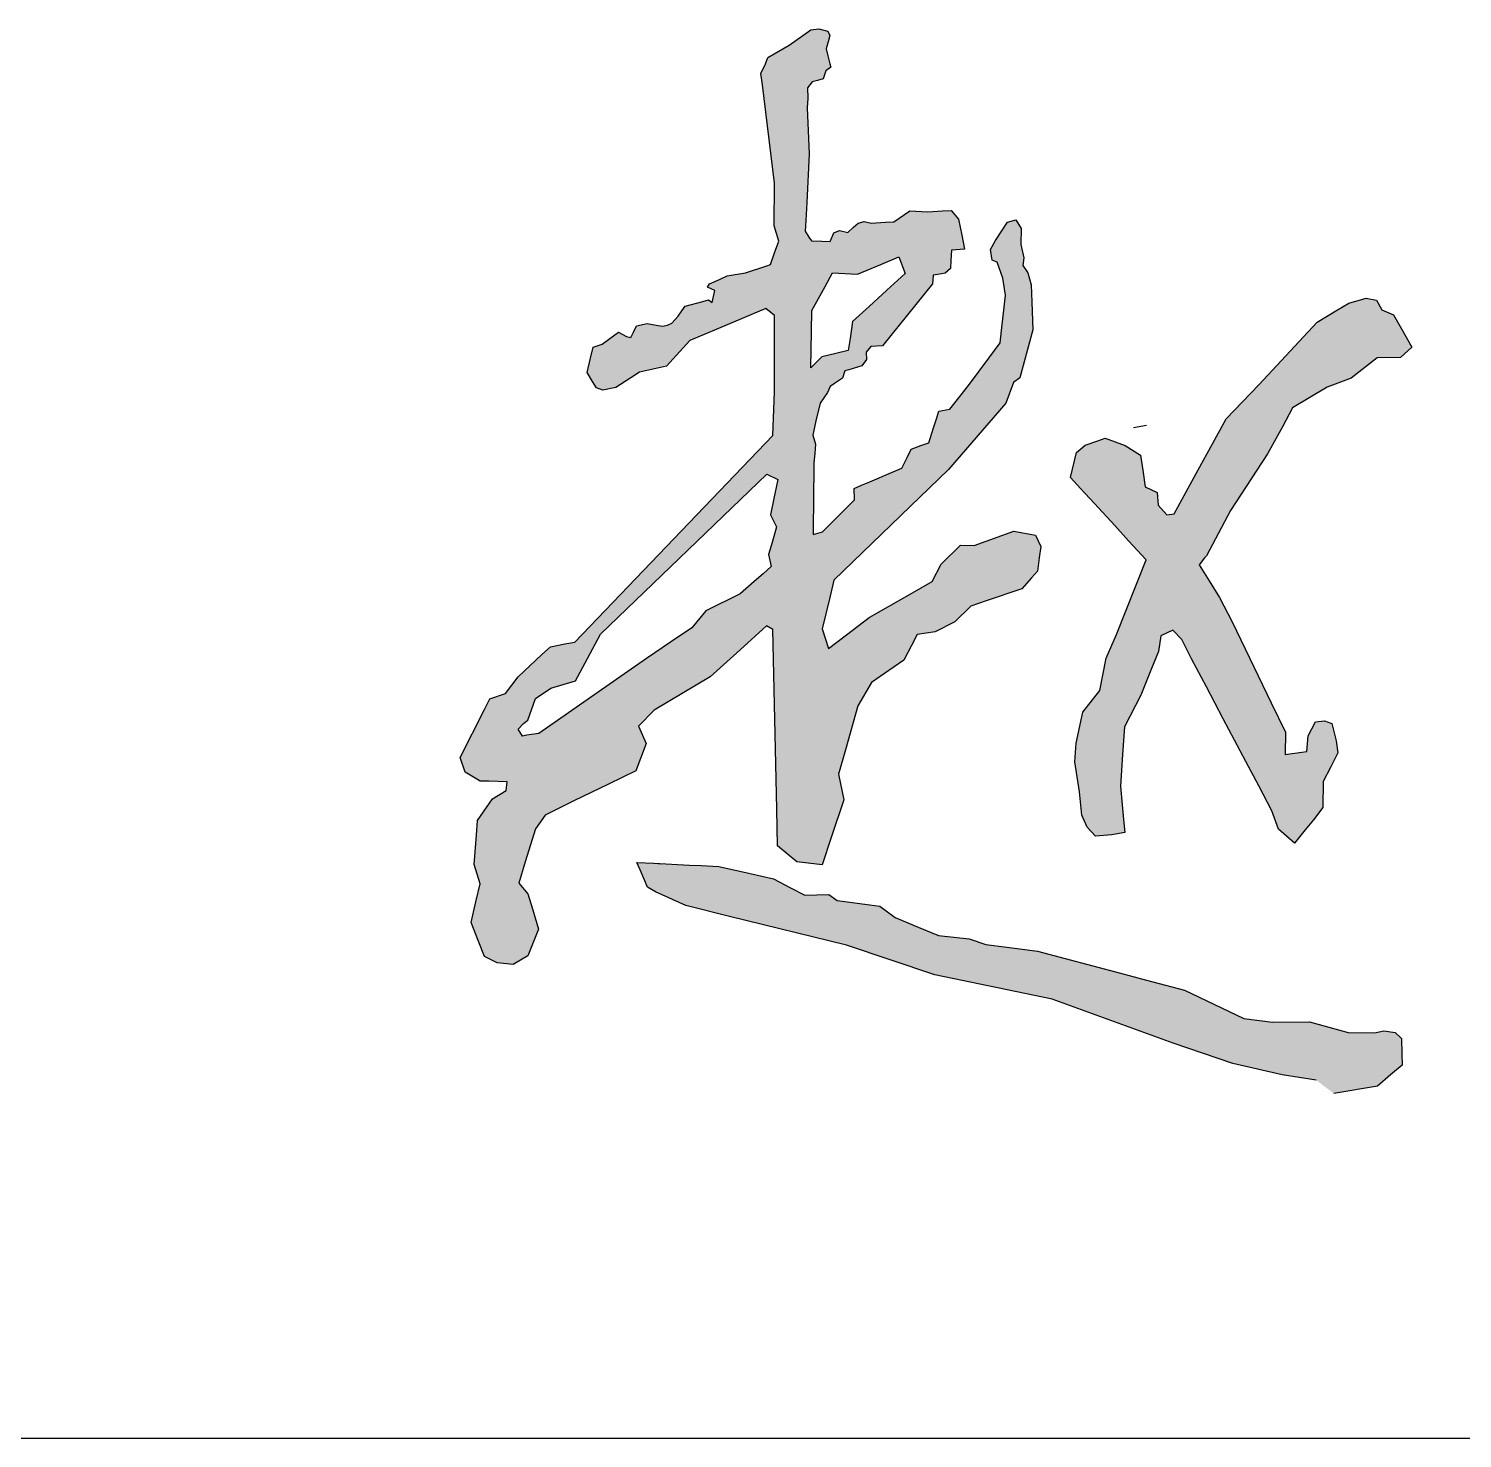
# Model space of a CAD drawing. Header units: inches. Extents: x -1293886 to -986005, y -15154 to 203628.
# Drawn here: x -1050852 to -1050291, y -554 to -3 of the extents above; entities that cross this region are included whole.
import ezdxf

# ---------------------------------------------------------------- set-up
doc = ezdxf.new("R2010")
doc.units = ezdxf.units.IN
doc.header["$LTSCALE"] = 100
doc.header["$MEASUREMENT"] = 0
doc.layers.get('0').update_dxf_attribs({"color": 252})
doc.layers.add('TK', color=142, linetype='Continuous')

# ---------------------------------------------------------------- blocks, each defined once
blk = doc.blocks.new('A$C05385F37')
at = {"layer": 'TK'}
blk.add_line((-8000, -27400), (-1000, -27400), dxfattribs=at)

msp = doc.modelspace()

# ---------------------------------------------------------------- hatches: boundary and pattern name
h = msp.add_hatch(color=1)
h.dxf.hatch_style = 1
h.paths.add_polyline_path([(-1050152.89, -375.72), (-1050153.14, -371.16), (-1050148.42, -367.69), (-1050142.88, -367), (-1050140.93, -368.25), (-1050141.07, -374.07), (-1050141.24, -380.98), (-1050139.96, -388.35), (-1050138.8, -395.07), (-1050139.55, -401.66), (-1050140.24, -407.76), (-1050142.46, -410.25), (-1050143.85, -404.98), (-1050146.9, -400.82), (-1050149.84, -396.82), (-1050150.78, -390.29), (-1050151.97, -382.12)], flags=16)
h.paths.add_polyline_path([(-1050190.04, -347.99), (-1050193.03, -344.69), (-1050186.74, -335.88), (-1050180.29, -330.54), (-1050174.94, -328.96), (-1050171.32, -334.78), (-1050169.12, -343.9), (-1050172.11, -347.2), (-1050178.71, -350.03), (-1050185.16, -351.29)], flags=16)
h.paths.add_polyline_path([(-1050085.68, -240.19), (-1050081.64, -232.41), (-1050073.6, -220.93), (-1050069.7, -207.85), (-1050061.66, -197.98), (-1050053.62, -176.18), (-1050046.3, -156.31), (-1050047.19, -148.18), (-1050048.3, -138.08), (-1050049.26, -129.33), (-1050044.9, -122.24), (-1050038.24, -118.11), (-1050027.9, -119.95), (-1050022.85, -124.08), (-1050019.4, -130.05), (-1050021.47, -139), (-1050025.84, -142.9), (-1050024.69, -149.78), (-1050028.36, -160.11), (-1050031.45, -168.79), (-1050034.79, -178.93), (-1050071.03, -256.17), (-1050079.3, -258.49), (-1050082.56, -257.07), (-1050086.1, -255.53), (-1050086.82, -250.55), (-1050087.26, -247.51), (-1050087.68, -244.59)])
h.paths.add_polyline_path([(-1050166.97, -310.89), (-1050166.18, -313.14), (-1050164.46, -318.02), (-1050163.12, -321.81), (-1050157.57, -330.49), (-1050157.97, -336.05), (-1050155.71, -340.55), (-1050154.73, -342.51), (-1050149.62, -342.67), (-1050147.12, -342.74), (-1050146.04, -340.15), (-1050146.57, -337.77), (-1050147.34, -334.33), (-1050149.35, -331.02), (-1050152.23, -321.28), (-1050151.16, -314.36), (-1050150.51, -310.08), (-1050148.5, -305.84), (-1050147.03, -302.73), (-1050150.9, -298.91), (-1050162.36, -300.24), (-1050168.73, -300.98), (-1050174.99, -301.71), (-1050177.3, -306.92), (-1050171.48, -307.32), (-1050168.76, -307.51)], flags=16)
h.paths.add_polyline_path([(-1050201.72, -190.06), (-1050199.22, -191.93), (-1050192.06, -189.76), (-1050184.91, -192.14), (-1050182.31, -197.34), (-1050184.05, -205.57), (-1050185.71, -213.48), (-1050189.03, -218.13), (-1050188.81, -223.76), (-1050188.65, -228.07), (-1050188.55, -230.51), (-1050177.55, -216.4), (-1050170.4, -215.1), (-1050165.63, -213.58), (-1050159.78, -204.92), (-1050150.9, -197.77), (-1050146.78, -183.7), (-1050140.93, -173.52), (-1050132.04, -168.76), (-1050124.46, -170.49), (-1050119.26, -175.25), (-1050121.64, -182.62), (-1050124.68, -190.84), (-1050127.68, -198.99), (-1050141.79, -216.83), (-1050163.72, -239.4), (-1050162.77, -242.26), (-1050111.19, -226.61), (-1050106.8, -228.71), (-1050104.51, -232.72), (-1050102.3, -236.58), (-1050107.18, -240.93), (-1050112.3, -245.48), (-1050181.77, -290.52), (-1050179.65, -293.27), (-1050174.36, -293.91), (-1050170.54, -294.36), (-1050167.79, -286.92), (-1050160.8, -286.07), (-1050152.3, -285.05), (-1050146.9, -284.39), (-1050143.44, -286.71), (-1050138.65, -289.91), (-1050133.91, -290.94), (-1050130.27, -291.73), (-1050126.92, -287.34), (-1050124.94, -284.75), (-1050122.68, -282.69), (-1050115.21, -275.86), (-1050107.22, -272.32), (-1050102.68, -270.31), (-1050098.33, -270.2), (-1050096, -273.59), (-1050097.06, -282.27), (-1050097.58, -286.57), (-1050098.05, -290.37), (-1050109.71, -293.55), (-1050114.77, -294.94), (-1050117.69, -298.95), (-1050118.81, -300.49), (-1050122, -304.88), (-1050126.38, -305.76), (-1050131.08, -309.28), (-1050130.37, -317.49), (-1050125.21, -338.61), (-1050120.04, -341.42), (-1050116.07, -343.58), (-1050108.53, -344.71), (-1050099.93, -345.02), (-1050092.45, -342.53), (-1050084.05, -339.72), (-1050078.2, -337.77), (-1050076.84, -333.58), (-1050076.84, -325.55), (-1050076.84, -320.28), (-1050073.86, -317.53), (-1050063.99, -317.76), (-1050055.27, -317.96), (-1050050.91, -317.76), (-1050047.46, -320.74), (-1050041.5, -321.88), (-1050038.97, -317.07), (-1050037.43, -314.13), (-1050029.1, -312.94), (-1050025.89, -315.92), (-1050028.42, -320.51), (-1050030.51, -324.31), (-1050032.04, -327.08), (-1050029.33, -329.45), (-1050026.96, -330.35), (-1050020.95, -320.33), (-1049991.16, -283.44), (-1049990.8, -278.8), (-1049992.94, -275.77), (-1049993.6, -274.85), (-1049998.12, -277.02), (-1050060.68, -307.09), (-1050067.85, -305.72), (-1050068.57, -301.44), (-1050070.89, -299.3), (-1050071.06, -294.84), (-1050068.92, -289.14), (-1050067.08, -284.22), (-1050062.5, -279.34), (-1050049.74, -266.13), (-1050003.63, -241.87), (-1050000, -239.96), (-1049998.3, -225.73), (-1050002.55, -218.47), (-1050005.86, -212.8), (-1050009.81, -189.53), (-1050008.6, -185.74), (-1050006.74, -179.91), (-1050012.22, -176.44), (-1050017.05, -176.44), (-1050018.94, -172.99), (-1050012.48, -166.53), (-1050011.52, -158.12), (-1050007.32, -146.28), (-1049998.53, -144.18), (-1049992.98, -148.96), (-1049987.86, -153.37), (-1049993.18, -188.29), (-1049991.27, -197.84), (-1049988.97, -209.3), (-1049987.25, -216.94), (-1049985.36, -225.35), (-1049976.93, -224.39), (-1049969.1, -217.32), (-1049943.79, -199.51), (-1049935.37, -200.23), (-1049931.77, -204.07), (-1049930.81, -213.44), (-1049930.41, -217.36), (-1049940.18, -221.61), (-1049941.38, -229.77), (-1049975.99, -247.04), (-1049989.21, -246.59), (-1049995.29, -246.39), (-1050002.57, -250.16), (-1050044.56, -277.76), (-1050045.59, -284.23), (-1050041.84, -283.45), (-1049978.68, -254.87), (-1049972.99, -256.55), (-1049968.97, -259.78), (-1049968.58, -263.66), (-1049967.42, -269.09), (-1049968.33, -274.01), (-1050010.17, -335.61), (-1050008.66, -337.82), (-1050006.97, -340.29), (-1049929.5, -363.98), (-1049906.09, -371.14), (-1049893.41, -371.92), (-1049880.67, -372.71), (-1049860.05, -380.32), (-1049795.19, -391.72), (-1049788.5, -392.9), (-1049784.38, -396.52), (-1049782.04, -398.58), (-1049773.98, -396.12), (-1049767.43, -394.12), (-1049761.57, -396.32), (-1049757.37, -400.52), (-1049749.92, -407.53), (-1049749.67, -413.07), (-1049749.52, -416.25), (-1049754.7, -421.11), (-1049762.5, -424.63), (-1049771.81, -421.11), (-1049779.31, -418.28), (-1049796.82, -411.66), (-1049809.56, -411.56), (-1049821.89, -408.04), (-1049831.3, -405.35), (-1049843.53, -401.86), (-1049851.07, -399.7), (-1049859.98, -397.16), (-1049896.88, -390.94), (-1049921.54, -382.89), (-1049981.43, -366.79), (-1050026.22, -351.96), (-1050034.53, -357.24), (-1050055.42, -381.38), (-1050062.23, -389.26), (-1050068.6, -396.62), (-1050075.03, -404.05), (-1050080.86, -410.79), (-1050086.62, -408.29), (-1050092.07, -405.91), (-1050093.41, -400.74), (-1050094.9, -395.01), (-1050096.4, -389.21), (-1050097.86, -383.55), (-1050098.45, -378.36), (-1050094.42, -375.09), (-1050087.37, -374.34), (-1050086.87, -379.37), (-1050086.27, -385.39), (-1050085.69, -391.12), (-1050079.32, -390.18), (-1050072.02, -386.41), (-1050070.51, -379.12), (-1050063.97, -372.83), (-1050052.72, -362.02), (-1050043.84, -347.18), (-1050045.6, -340.39), (-1050049.38, -339.13), (-1050055.26, -337.17), (-1050060.7, -340.14), (-1050069.76, -345.08), (-1050085.82, -357.71), (-1050100.46, -359.89), (-1050109.82, -361.28), (-1050117.47, -360.28), (-1050122.09, -359.68), (-1050124.77, -359.33), (-1050124.79, -365.42), (-1050124.82, -376.1), (-1050125.58, -421.96), (-1050126.31, -430.27), (-1050131.33, -433.45), (-1050135.61, -436.99), (-1050145.14, -438.33), (-1050153.57, -417.4), (-1050156.03, -403.73), (-1050160.49, -389.44), (-1050164.79, -380.68), (-1050174.17, -383.76), (-1050184.16, -389.29), (-1050221.07, -414.04), (-1050228.85, -415.5), (-1050240.03, -417.59), (-1050246.13, -418.73), (-1050245.63, -410.15), (-1050246.12, -397.76), (-1050241.25, -389.49), (-1050231.29, -389.25), (-1050226.67, -389.14), (-1050225.21, -394.6), (-1050220.34, -396.3), (-1050213.78, -390.47), (-1050167.58, -362.28), (-1050168.55, -358.88), (-1050174.63, -360.33), (-1050200.16, -369.33), (-1050207.94, -367.38), (-1050212.32, -362.76), (-1050214.57, -360.39), (-1050214.75, -355.96), (-1050211.83, -352.8), (-1050210.76, -337.48), (-1050206.56, -335.07), (-1050202.05, -331.32), (-1050197.99, -325.76), (-1050195.59, -316.45), (-1050177.3, -306.92), (-1050186.88, -307.43), (-1050199.23, -308.09), (-1050201.68, -308.22), (-1050207.14, -313.56), (-1050218.6, -324.78), (-1050226.86, -326.61), (-1050238.85, -337.8), (-1050259.91, -350.85), (-1050263.06, -352.81), (-1050265.77, -346.86), (-1050270.06, -337.45), (-1050264.71, -332.74), (-1050262.66, -330.94), (-1050252.45, -327.41), (-1050147.43, -253.9), (-1050257.49, -294.8), (-1050263.36, -291.98), (-1050265.48, -286.82), (-1050264.3, -282.12), (-1050260.31, -278.83), (-1050254.83, -274.33), (-1050239.16, -266.86), (-1050196.87, -249.72), (-1050195.69, -245.96), (-1050201.57, -246.43), (-1050204.82, -246.69), (-1050208.22, -239.27), (-1050213, -228.89), (-1050211.94, -212.35), (-1050211.25, -201.58), (-1050210.78, -194.15), (-1050209.62, -190.06)])
h.paths.add_polyline_path([(-1050247.15, -159.74), (-1050240.08, -153.02), (-1050220.5, -144.89), (-1050202.18, -142.09), (-1050188.07, -138.01), (-1050156.91, -138.03), (-1050135.28, -134.47), (-1050123.9, -132.59), (-1050111.63, -138.03), (-1050111.12, -144.38), (-1050113.92, -151.75), (-1050116.27, -157.94), (-1050137.83, -159.38), (-1050149.58, -160.16), (-1050161.99, -157.6), (-1050173.95, -159.38), (-1050189.08, -161.63), (-1050206.35, -167.75), (-1050228.64, -170.31), (-1050241.1, -169.04), (-1050244.41, -163.95)])
h.paths.add_polyline_path([(-1050148.76, -52.78), (-1050145.62, -47.48), (-1050145.56, -47.48), (-1050129.65, -46.33), (-1050115.71, -69.41), (-1050115.12, -83.49), (-1050114.92, -88.33), (-1050116.59, -90.23), (-1050117.62, -95.22), (-1050119.67, -102.84), (-1050125.1, -106.95), (-1050131.26, -115.89), (-1050147.25, -126.89), (-1050161.34, -131.14), (-1050188.07, -138.01), (-1050194.31, -136.99), (-1050195.76, -133.23), (-1050191.26, -132.5), (-1050183.99, -131.33), (-1050175.45, -124.82), (-1050170.27, -120.87), (-1050159.06, -116.85), (-1050152.39, -111.19), (-1050144.56, -102.21), (-1050138.34, -95.08), (-1050137.3, -82.35), (-1050139.05, -78.14), (-1050145.72, -72.63), (-1050150.3, -68.85), (-1050152.53, -62.63), (-1050151.52, -57.41)])
h.paths.add_polyline_path([(-1050614.05, -328.42), (-1050607.44, -328.78), (-1050593.4, -329.47), (-1050588.84, -329.69), (-1050581.99, -330.02), (-1050569.74, -332.79), (-1050560.62, -334.85), (-1050553.93, -338.33), (-1050548.42, -341.2), (-1050538.95, -341.04), (-1050535.77, -343.28), (-1050519.02, -345.52), (-1050513.06, -349.93), (-1050504.04, -353.72), (-1050496.12, -357.05), (-1050484.16, -358.3), (-1050477.62, -360.52), (-1050469.38, -361.56), (-1050463.46, -362.32), (-1050457.43, -363.08), (-1050425.02, -371.69), (-1050414.76, -374.42), (-1050399.9, -378.36), (-1050376.8, -389.41), (-1050365.56, -390.95), (-1050351.11, -390.69), (-1050335.9, -394.91), (-1050325.67, -395.03), (-1050321.97, -394.27), (-1050317.62, -394.91), (-1050315.06, -397.33), (-1050314.94, -403.21), (-1050314.84, -407.66), (-1050319.41, -411.51), (-1050324.53, -415.84), (-1050341.52, -418.79), (-1050348.43, -413.56), (-1050361.72, -411.51), (-1050381.02, -407.04), (-1050404.41, -399.12), (-1050451.63, -381.84), (-1050497.5, -372.44), (-1050532.13, -360.75), (-1050577.77, -349.52), (-1050594.95, -345.29), (-1050606.74, -339.98), (-1050609.88, -338.06), (-1050612.8, -331.32)])
h.paths.add_polyline_path([(-1050433.83, -163.59), (-1050430.92, -162.55), (-1050423.08, -165.44), (-1050417.09, -169.29), (-1050416.23, -175.07), (-1050415.27, -181.57), (-1050410.67, -183.83), (-1050410.24, -188.75), (-1050406.81, -192.6), (-1050404.03, -192.17), (-1050401.68, -187.9), (-1050394.58, -175.01), (-1050388.97, -164.8), (-1050383.59, -155.03), (-1050370.86, -141.7), (-1050348.08, -117.22), (-1050340.15, -112.46), (-1050335.66, -109.77), (-1050328.91, -107.83), (-1050324.81, -108.63), (-1050322.83, -112.46), (-1050318.2, -114.44), (-1050315.16, -119.86), (-1050311.11, -127.07), (-1050315.55, -131.09), (-1050324.55, -131.22), (-1050334.73, -139.15), (-1050344.12, -142.59), (-1050357.67, -150.67), (-1050361.59, -158.11), (-1050367.51, -168.66), (-1050381.91, -190.81), (-1050391.4, -208.54), (-1050392.06, -209.38), (-1050394.18, -212.09), (-1050390.31, -218.33), (-1050386.22, -224.92), (-1050381.32, -234.41), (-1050366.02, -266.05), (-1050360.46, -277.55), (-1050360.58, -286.24), (-1050354, -285.37), (-1050352.1, -285.12), (-1050351.64, -278.98), (-1050348.66, -273.52), (-1050345.18, -273.15), (-1050342.39, -274.08), (-1050341.46, -277.8), (-1050340.68, -280.91), (-1050339.96, -285.64), (-1050342.76, -291.1), (-1050345.7, -296.82), (-1050345.85, -306.91), (-1050349.49, -311.81), (-1050352.71, -315.73), (-1050356.98, -320.93), (-1050363.21, -315.45), (-1050365.73, -308.31), (-1050370.92, -298.52), (-1050375.93, -289.03), (-1050384.8, -272.26), (-1050391.36, -259.86), (-1050397.19, -248.85), (-1050401.03, -241.27), (-1050404.53, -237.63), (-1050409.15, -239.87), (-1050410.13, -246.03), (-1050412.8, -252.6), (-1050417.04, -263.09), (-1050423.44, -275.42), (-1050424.14, -286.2), (-1050424.98, -298.66), (-1050424.28, -305.93), (-1050423.73, -311.63), (-1050423.24, -316.7), (-1050428.34, -317.69), (-1050434.79, -318.11), (-1050438.01, -314.61), (-1050440.11, -309.99), (-1050440.95, -300.9), (-1050442.77, -289.14), (-1050442.35, -281.86), (-1050439.69, -269.68), (-1050433.1, -261.28), (-1050430.58, -248.55), (-1050426.52, -239.31), (-1050414.87, -210.18), (-1050421.78, -202.68), (-1050427.21, -196.79), (-1050435.16, -188.17), (-1050440.6, -182.26), (-1050444.56, -177.97), (-1050442.13, -168.13), (-1050438.77, -165.37)])
h.paths.add_polyline_path([(-1050658.41, -274.14), (-1050656.69, -272.79), (-1050653.62, -264.42), (-1050647.7, -260.33), (-1050638.09, -257.47), (-1050633.39, -248.69), (-1050628.3, -239.18), (-1050563.26, -176.66), (-1050558.89, -178.71), (-1050560.43, -186.16), (-1050561.77, -192.62), (-1050559.4, -197.21), (-1050561.2, -203.37), (-1050562.56, -208.01), (-1050561.52, -212.82), (-1050564.68, -215.6), (-1050568.14, -218.64), (-1050573.63, -223.47), (-1050587.03, -230.11), (-1050592.51, -236.74), (-1050600.89, -242.4), (-1050610.29, -248.74), (-1050652.42, -277.98), (-1050657.03, -278.74), (-1050658.72, -279.02), (-1050660.4, -276.29)], flags=16)
h.paths.add_polyline_path([(-1050541.71, -130.78), (-1050546.04, -135.08), (-1050545.75, -120.93), (-1050545.58, -112.62), (-1050540.44, -103.25), (-1050537.57, -98.01), (-1050527.76, -98.53), (-1050518.62, -94.7), (-1050511.57, -91.75), (-1050509.18, -98.24), (-1050516.26, -104.72), (-1050523.26, -111.13), (-1050529.71, -117.04), (-1050530.71, -123.58), (-1050531.43, -128.3), (-1050536.31, -129.48)], flags=16)
h.paths.add_polyline_path([(-1050563.8, -16.2), (-1050562.79, -13.76), (-1050554.44, -9), (-1050549.12, -5.18), (-1050546.09, -3.01), (-1050542.86, -2.52), (-1050539.37, -3.54), (-1050538.55, -5.18), (-1050539.26, -7.65), (-1050540.08, -10.45), (-1050539.37, -13.19), (-1050538.58, -16.22), (-1050538.23, -17.54), (-1050540.19, -19.03), (-1050541.22, -22.11), (-1050543.37, -22.73), (-1050545.55, -23.35), (-1050547.27, -25.6), (-1050547.17, -29.7), (-1050547.48, -33.5), (-1050546.69, -51.49), (-1050547.65, -70.44), (-1050548.01, -77.47), (-1050548.23, -81.71), (-1050546.75, -84), (-1050545.79, -85.48), (-1050541.77, -85.63), (-1050538.44, -85.75), (-1050536.97, -82.28), (-1050534.8, -81.38), (-1050531.54, -82.19), (-1050529.28, -80.11), (-1050527.54, -78.51), (-1050525.21, -77.85), (-1050522.4, -78.49), (-1050516.79, -78.21), (-1050513.58, -78.06), (-1050507.38, -73.69), (-1050500.32, -74.05), (-1050494.52, -73.78), (-1050491.17, -73.62), (-1050488.32, -76.97), (-1050487.03, -83.26), (-1050485.92, -88.72), (-1050491.05, -89.1), (-1050491.27, -93.17), (-1050491.43, -96.26), (-1050493.45, -98.09), (-1050496.4, -98.59), (-1050498.16, -98.88), (-1050498.51, -102.31), (-1050518.02, -126.45), (-1050522.54, -126.76), (-1050524.44, -128.92), (-1050524.27, -131.85), (-1050526.08, -134.27), (-1050531.19, -135.83), (-1050532.72, -136.3), (-1050533.61, -139.2), (-1050536.81, -141.27), (-1050538.44, -142.33), (-1050539.49, -144.73), (-1050542.44, -148.92), (-1050544.03, -155.87), (-1050545.29, -161.4), (-1050544.15, -164.89), (-1050544.51, -168.55), (-1050544.88, -172.23), (-1050545.03, -187.75), (-1050545.12, -196.79), (-1050545.15, -200.31), (-1050541.5, -199.24), (-1050537.21, -194.95), (-1050532.22, -189.97), (-1050528.93, -186.67), (-1050529.08, -182.23), (-1050526.17, -181), (-1050522.93, -179.64), (-1050514.46, -176.07), (-1050510.42, -174.37), (-1050508.38, -170.12), (-1050506.84, -166.92), (-1050503.01, -165.52), (-1050499.93, -164.4), (-1050498.71, -160.62), (-1050497.94, -158.22), (-1050496.91, -155.03), (-1050495.96, -152.04), (-1050491.66, -151.27), (-1050487.82, -146.36), (-1050484.42, -142.01), (-1050476.47, -131.36), (-1050471.98, -125.36), (-1050471.2, -118.17), (-1050470.59, -112.49), (-1050469.97, -106.74), (-1050470.95, -100.05), (-1050473.19, -93.79), (-1050475.18, -92.97), (-1050475.84, -88.84), (-1050473.77, -85.29), (-1050469.15, -78.11), (-1050465.84, -77.29), (-1050463.78, -80.59), (-1050463.94, -86.94), (-1050462.79, -92.14), (-1050463.12, -95.03), (-1050461.22, -98), (-1050459.89, -102.63), (-1050459.65, -109.4), (-1050459.25, -120.21), (-1050464.35, -138.97), (-1050466.8, -140.84), (-1050469.83, -148.87), (-1050492.21, -174.8), (-1050536.98, -218.14), (-1050538.62, -224.93), (-1050541.57, -237.15), (-1050539.09, -244.84), (-1050532.06, -239.46), (-1050523.24, -232.7), (-1050507.21, -223.53), (-1050498.58, -218.59), (-1050495.02, -211.81), (-1050487.48, -204.42), (-1050482.18, -204.54), (-1050466.63, -198.9), (-1050458.23, -200.51), (-1050456.15, -205), (-1050456.73, -209.37), (-1050457.42, -214.59), (-1050459.72, -217.2), (-1050463.52, -221.49), (-1050477.43, -226.24), (-1050483.43, -228.28), (-1050489.69, -234.4), (-1050497.45, -238.28), (-1050504.4, -239.3), (-1050506.65, -243.59), (-1050509.64, -249.31), (-1050517.27, -254.61), (-1050522.25, -258.08), (-1050527.69, -267.27), (-1050532.53, -284.4), (-1050535.24, -294), (-1050533.18, -304), (-1050538.09, -318.7), (-1050541.65, -329.38), (-1050551.49, -328.17), (-1050559, -321.96), (-1050559.33, -307.59), (-1050560.93, -237.39), (-1050563.42, -236), (-1050573.69, -245.3), (-1050585.42, -255.93), (-1050607.26, -268.9), (-1050613.36, -275.18), (-1050610.42, -281.97), (-1050614.49, -292.61), (-1050625.14, -297.82), (-1050638.62, -304.41), (-1050649.9, -309.92), (-1050653.68, -315.25), (-1050657.65, -328.27), (-1050660.18, -336.54), (-1050656.67, -340.7), (-1050654.89, -346.62), (-1050652.52, -354.51), (-1050655.09, -361.02), (-1050656.63, -364.94), (-1050662.39, -368.32), (-1050668.71, -367.73), (-1050673.64, -365.16), (-1050675.82, -359.64), (-1050678.86, -351.89), (-1050677, -343.86), (-1050675.36, -336.75), (-1050677.59, -329.26), (-1050676.8, -317.82), (-1050676.4, -312.01), (-1050672.85, -306.96), (-1050670.52, -303.64), (-1050665.16, -300.26), (-1050664.76, -296.9), (-1050671.87, -296.71), (-1050675.27, -296.61), (-1050681.15, -293.15), (-1050683.12, -287.43), (-1050673.64, -268.69), (-1050671.49, -264.44), (-1050665.35, -262.38), (-1050660.42, -255.87), (-1050651.14, -247.19), (-1050647.84, -244.1), (-1050642.26, -243.04), (-1050638.24, -242.29), (-1050560.89, -161.59), (-1050560.27, -144.43), (-1050560.22, -125.78), (-1050560.19, -114.67), (-1050563.62, -111.9), (-1050569.48, -114.37), (-1050582.14, -119.69), (-1050593.3, -124.39), (-1050602.51, -134.42), (-1050613.05, -136.74), (-1050616.45, -138.97), (-1050622.32, -142.82), (-1050627.4, -143.86), (-1050629.85, -142.91), (-1050631.33, -140.46), (-1050633.52, -136.87), (-1050632.19, -131.32), (-1050631.16, -127.07), (-1050627.61, -125.91), (-1050624.64, -123.67), (-1050621.25, -121.14), (-1050618.05, -122.82), (-1050616.45, -123.25), (-1050615.39, -121.12), (-1050614.2, -118.74), (-1050609.96, -117.72), (-1050606.46, -118.36), (-1050603.97, -118.81), (-1050602.1, -118.36), (-1050600.4, -117.62), (-1050597.95, -114.86), (-1050596.46, -112.84), (-1050595.12, -111.01), (-1050588.28, -109.12), (-1050586.02, -108.49), (-1050584.55, -109.54), (-1050583.6, -104.87), (-1050586.47, -103.59), (-1050585.62, -102.21), (-1050581.79, -100.51), (-1050578.68, -99.13), (-1050571.58, -97.96), (-1050563.18, -95.2), (-1050561.84, -94.76), (-1050560.19, -90.19), (-1050558.51, -85.58), (-1050560.35, -79.61), (-1050560.19, -62.97), (-1050564.98, -24.5), (-1050565.53, -20.1)])
edge = h.paths.add_edge_path(flags=17)
edge.add_line((-1050607.44, -328.78), (-1050604.26, -328.94))

# ---------------------------------------------------------------- linework, layer by layer
at = {"color": 1}
for p, q in [((-1050554.44, -9), (-1050549.12, -5.18)), ((-1050549.12, -5.18), (-1050546.09, -3.01)), ((-1050546.09, -3.01), (-1050542.86, -2.52)), ((-1050542.86, -2.52), (-1050539.37, -3.54)), ((-1050539.37, -3.54), (-1050538.55, -5.18)), ((-1050538.55, -5.18), (-1050539.26, -7.65)), ((-1050562.79, -13.76), (-1050554.44, -9)), ((-1050539.26, -7.65), (-1050540.08, -10.45)), ((-1050540.08, -10.45), (-1050539.37, -13.19)), ((-1050565.53, -20.1), (-1050563.8, -16.2)), ((-1050563.8, -16.2), (-1050562.79, -13.76)), ((-1050539.37, -13.19), (-1050538.58, -16.22)), ((-1050538.58, -16.22), (-1050538.23, -17.54)), ((-1050564.98, -24.5), (-1050565.53, -20.1)), ((-1050541.22, -22.11), (-1050543.37, -22.73)), ((-1050540.19, -19.03), (-1050541.22, -22.11)), ((-1050538.23, -17.54), (-1050540.19, -19.03)), ((-1050560.19, -62.97), (-1050564.98, -24.5)), ((-1050545.55, -23.35), (-1050547.27, -25.6)), ((-1050547.27, -25.6), (-1050547.17, -29.7)), ((-1050543.37, -22.73), (-1050545.55, -23.35)), ((-1050547.17, -29.7), (-1050547.48, -33.5)), ((-1050547.48, -33.5), (-1050546.69, -51.49)), ((-1050546.69, -51.49), (-1050547.65, -70.44)), ((-1050560.35, -79.61), (-1050560.19, -62.97)), ((-1050547.65, -70.44), (-1050548.01, -77.47)), ((-1050548.01, -77.47), (-1050548.23, -81.71)), ((-1050527.54, -78.51), (-1050525.21, -77.85)), ((-1050525.21, -77.85), (-1050522.4, -78.49)), ((-1050522.4, -78.49), (-1050516.79, -78.21)), ((-1050516.79, -78.21), (-1050513.58, -78.06)), ((-1050513.58, -78.06), (-1050507.38, -73.69)), ((-1050507.38, -73.69), (-1050500.32, -74.05)), ((-1050500.32, -74.05), (-1050494.52, -73.78)), ((-1050494.52, -73.78), (-1050491.17, -73.62)), ((-1050491.17, -73.62), (-1050488.32, -76.97)), ((-1050488.32, -76.97), (-1050487.03, -83.26)), ((-1050473.77, -85.29), (-1050469.15, -78.11)), ((-1050469.15, -78.11), (-1050465.84, -77.29)), ((-1050465.84, -77.29), (-1050463.78, -80.59)), ((-1050558.51, -85.58), (-1050560.35, -79.61)), ((-1050548.23, -81.71), (-1050546.75, -84)), ((-1050546.75, -84), (-1050545.79, -85.48)), ((-1050538.44, -85.75), (-1050536.97, -82.28)), ((-1050536.97, -82.28), (-1050534.8, -81.38)), ((-1050534.8, -81.38), (-1050531.54, -82.19)), ((-1050531.54, -82.19), (-1050529.28, -80.11)), ((-1050529.28, -80.11), (-1050527.54, -78.51)), ((-1050487.03, -83.26), (-1050485.92, -88.72)), ((-1050463.78, -80.59), (-1050463.94, -86.94)), ((-1050560.19, -90.19), (-1050558.51, -85.58)), ((-1050545.79, -85.48), (-1050541.77, -85.63)), ((-1050541.77, -85.63), (-1050538.44, -85.75)), ((-1050491.05, -89.1), (-1050491.27, -93.17)), ((-1050485.92, -88.72), (-1050491.05, -89.1)), ((-1050475.84, -88.84), (-1050473.77, -85.29)), ((-1050475.18, -92.97), (-1050475.84, -88.84)), ((-1050463.94, -86.94), (-1050462.79, -92.14)), ((-1050571.58, -97.96), (-1050563.18, -95.2)), ((-1050563.18, -95.2), (-1050561.84, -94.76)), ((-1050561.84, -94.76), (-1050560.19, -90.19)), ((-1050527.76, -98.53), (-1050518.62, -94.7)), ((-1050518.62, -94.7), (-1050511.57, -91.75)), ((-1050511.57, -91.75), (-1050509.18, -98.24)), ((-1050491.27, -93.17), (-1050491.43, -96.26)), ((-1050473.19, -93.79), (-1050475.18, -92.97)), ((-1050470.95, -100.05), (-1050473.19, -93.79)), ((-1050462.79, -92.14), (-1050463.12, -95.03)), ((-1050463.12, -95.03), (-1050461.22, -98)), ((-1050585.62, -102.21), (-1050581.79, -100.51)), ((-1050581.79, -100.51), (-1050578.68, -99.13)), ((-1050578.68, -99.13), (-1050571.58, -97.96)), ((-1050540.44, -103.25), (-1050537.57, -98.01)), ((-1050537.57, -98.01), (-1050527.76, -98.53)), ((-1050509.18, -98.24), (-1050516.26, -104.72)), ((-1050498.16, -98.88), (-1050498.51, -102.31)), ((-1050496.4, -98.59), (-1050498.16, -98.88)), ((-1050493.45, -98.09), (-1050496.4, -98.59)), ((-1050491.43, -96.26), (-1050493.45, -98.09)), ((-1050469.97, -106.74), (-1050470.95, -100.05)), ((-1050461.22, -98), (-1050459.89, -102.63)), ((-1050586.47, -103.59), (-1050585.62, -102.21)), ((-1050583.6, -104.87), (-1050586.47, -103.59)), ((-1050584.55, -109.54), (-1050583.6, -104.87)), ((-1050545.58, -112.62), (-1050540.44, -103.25)), ((-1050516.26, -104.72), (-1050523.26, -111.13)), ((-1050498.51, -102.31), (-1050518.02, -126.45)), ((-1050459.89, -102.63), (-1050459.65, -109.4)), ((-1050596.46, -112.84), (-1050595.12, -111.01)), ((-1050595.12, -111.01), (-1050588.28, -109.12)), ((-1050588.28, -109.12), (-1050586.02, -108.49)), ((-1050586.02, -108.49), (-1050584.55, -109.54)), ((-1050584.55, -109.54), (-1050584.55, -109.54)), ((-1050563.62, -111.9), (-1050569.48, -114.37)), ((-1050560.19, -114.67), (-1050563.62, -111.9)), ((-1050523.26, -111.13), (-1050529.71, -117.04)), ((-1050470.59, -112.49), (-1050469.97, -106.74)), ((-1050459.65, -109.4), (-1050459.25, -120.21)), ((-1050340.15, -112.46), (-1050335.66, -109.77)), ((-1050335.66, -109.77), (-1050328.91, -107.83)), ((-1050328.91, -107.83), (-1050324.81, -108.63)), ((-1050324.81, -108.63), (-1050322.83, -112.46)), ((-1050602.1, -118.36), (-1050600.4, -117.62)), ((-1050600.4, -117.62), (-1050597.95, -114.86)), ((-1050600.4, -117.62), (-1050600.4, -117.62)), ((-1050597.95, -114.86), (-1050596.46, -112.84)), ((-1050569.48, -114.37), (-1050582.14, -119.69)), ((-1050560.22, -125.78), (-1050560.19, -114.67)), ((-1050545.75, -120.93), (-1050545.58, -112.62)), ((-1050529.71, -117.04), (-1050530.71, -123.58)), ((-1050471.2, -118.17), (-1050470.59, -112.49)), ((-1050370.86, -141.7), (-1050348.08, -117.22)), ((-1050348.08, -117.22), (-1050340.15, -112.46)), ((-1050322.83, -112.46), (-1050318.2, -114.44)), ((-1050318.2, -114.44), (-1050315.16, -119.86)), ((-1050624.64, -123.67), (-1050621.25, -121.14)), ((-1050621.25, -121.14), (-1050618.05, -122.82)), ((-1050618.05, -122.82), (-1050616.45, -123.25)), ((-1050616.45, -123.25), (-1050615.39, -121.12)), ((-1050615.39, -121.12), (-1050614.2, -118.74)), ((-1050614.2, -118.74), (-1050609.96, -117.72)), ((-1050609.96, -117.72), (-1050606.46, -118.36)), ((-1050606.46, -118.36), (-1050603.97, -118.81)), ((-1050603.97, -118.81), (-1050602.1, -118.36)), ((-1050582.14, -119.69), (-1050593.3, -124.39)), ((-1050546.04, -135.08), (-1050545.75, -120.93)), ((-1050471.98, -125.36), (-1050471.2, -118.17)), ((-1050459.25, -120.21), (-1050464.35, -138.97)), ((-1050315.16, -119.86), (-1050311.11, -127.07)), ((-1050632.19, -131.32), (-1050631.16, -127.07)), ((-1050631.16, -127.07), (-1050627.61, -125.91)), ((-1050627.61, -125.91), (-1050624.64, -123.67)), ((-1050593.3, -124.39), (-1050602.51, -134.42)), ((-1050560.27, -144.43), (-1050560.22, -125.78)), ((-1050531.43, -128.3), (-1050536.31, -129.48)), ((-1050530.71, -123.58), (-1050531.43, -128.3)), ((-1050522.54, -126.76), (-1050524.44, -128.92)), ((-1050518.02, -126.45), (-1050522.54, -126.76)), ((-1050476.47, -131.36), (-1050471.98, -125.36)), ((-1050311.11, -127.07), (-1050315.55, -131.09)), ((-1050633.52, -136.87), (-1050632.19, -131.32)), ((-1050602.51, -134.42), (-1050613.05, -136.74)), ((-1050541.71, -130.78), (-1050546.04, -135.08)), ((-1050536.31, -129.48), (-1050541.71, -130.78)), ((-1050526.08, -134.27), (-1050531.19, -135.83)), ((-1050524.27, -131.85), (-1050526.08, -134.27)), ((-1050524.44, -128.92), (-1050524.27, -131.85)), ((-1050484.42, -142.01), (-1050476.47, -131.36)), ((-1050324.55, -131.22), (-1050334.73, -139.15)), ((-1050315.55, -131.09), (-1050324.55, -131.22)), ((-1050631.33, -140.46), (-1050633.52, -136.87)), ((-1050616.45, -138.97), (-1050622.32, -142.82)), ((-1050613.05, -136.74), (-1050616.45, -138.97)), ((-1050533.61, -139.2), (-1050536.81, -141.27)), ((-1050532.72, -136.3), (-1050533.61, -139.2)), ((-1050531.19, -135.83), (-1050532.72, -136.3)), ((-1050464.35, -138.97), (-1050466.8, -140.84)), ((-1050334.73, -139.15), (-1050344.12, -142.59)), ((-1050629.85, -142.91), (-1050631.33, -140.46)), ((-1050627.4, -143.86), (-1050629.85, -142.91)), ((-1050622.32, -142.82), (-1050627.4, -143.86)), ((-1050560.89, -161.59), (-1050560.27, -144.43)), ((-1050539.49, -144.73), (-1050542.44, -148.92)), ((-1050538.44, -142.33), (-1050539.49, -144.73)), ((-1050536.81, -141.27), (-1050538.44, -142.33)), ((-1050487.82, -146.36), (-1050484.42, -142.01)), ((-1050466.8, -140.84), (-1050469.83, -148.87)), ((-1050383.59, -155.03), (-1050370.86, -141.7)), ((-1050344.12, -142.59), (-1050357.67, -150.67)), ((-1050542.44, -148.92), (-1050544.03, -155.87)), ((-1050495.96, -152.04), (-1050491.66, -151.27)), ((-1050469.83, -148.87), (-1050492.21, -174.8)), ((-1050491.66, -151.27), (-1050487.82, -146.36)), ((-1050357.67, -150.67), (-1050361.59, -158.11)), ((-1050544.03, -155.87), (-1050545.29, -161.4)), ((-1050497.94, -158.22), (-1050496.91, -155.03)), ((-1050496.91, -155.03), (-1050495.96, -152.04)), ((-1050388.97, -164.8), (-1050383.59, -155.03)), ((-1050638.24, -242.29), (-1050560.89, -161.59)), ((-1050545.29, -161.4), (-1050544.15, -164.89)), ((-1050499.93, -164.4), (-1050498.71, -160.62)), ((-1050498.71, -160.62), (-1050497.94, -158.22)), ((-1050414.82, -157.6), (-1050419.91, -158.59)), ((-1050361.59, -158.11), (-1050367.51, -168.66)), ((-1050544.15, -164.89), (-1050544.51, -168.55)), ((-1050508.38, -170.12), (-1050506.84, -166.92)), ((-1050506.84, -166.92), (-1050503.01, -165.52)), ((-1050503.01, -165.52), (-1050499.93, -164.4)), ((-1050444.56, -177.97), (-1050442.13, -168.13)), ((-1050442.13, -168.13), (-1050438.77, -165.37)), ((-1050438.77, -165.37), (-1050433.83, -163.59)), ((-1050433.83, -163.59), (-1050430.92, -162.55)), ((-1050430.92, -162.55), (-1050430.92, -162.55)), ((-1050430.92, -162.55), (-1050423.08, -165.44)), ((-1050423.08, -165.44), (-1050417.09, -169.29)), ((-1050394.58, -175.01), (-1050388.97, -164.8)), ((-1050544.88, -172.23), (-1050545.03, -187.75)), ((-1050544.51, -168.55), (-1050544.88, -172.23)), ((-1050510.42, -174.37), (-1050508.38, -170.12)), ((-1050417.09, -169.29), (-1050416.23, -175.07)), ((-1050367.51, -168.66), (-1050381.91, -190.81)), ((-1050628.3, -239.18), (-1050563.26, -176.66)), ((-1050563.26, -176.66), (-1050558.89, -178.71)), ((-1050558.89, -178.71), (-1050560.43, -186.16)), ((-1050492.21, -174.8), (-1050536.98, -218.14)), ((-1050522.93, -179.64), (-1050514.46, -176.07)), ((-1050514.46, -176.07), (-1050510.42, -174.37)), ((-1050440.6, -182.26), (-1050444.56, -177.97)), ((-1050416.23, -175.07), (-1050415.27, -181.57)), ((-1050401.68, -187.9), (-1050394.58, -175.01)), ((-1050529.08, -182.23), (-1050526.17, -181)), ((-1050528.93, -186.67), (-1050529.08, -182.23)), ((-1050526.17, -181), (-1050522.93, -179.64)), ((-1050435.16, -188.17), (-1050440.6, -182.26)), ((-1050415.27, -181.57), (-1050410.67, -183.83)), ((-1050410.67, -183.83), (-1050410.24, -188.75)), ((-1050560.43, -186.16), (-1050561.77, -192.62)), ((-1050545.03, -187.75), (-1050545.12, -196.79)), ((-1050537.21, -194.95), (-1050532.22, -189.97)), ((-1050532.22, -189.97), (-1050528.93, -186.67)), ((-1050427.21, -196.79), (-1050435.16, -188.17)), ((-1050410.24, -188.75), (-1050406.81, -192.6)), ((-1050404.03, -192.17), (-1050401.68, -187.9)), ((-1050561.77, -192.62), (-1050559.4, -197.21)), ((-1050541.5, -199.24), (-1050537.21, -194.95)), ((-1050406.81, -192.6), (-1050404.03, -192.17)), ((-1050381.91, -190.81), (-1050391.4, -208.54)), ((-1050559.4, -197.21), (-1050561.2, -203.37)), ((-1050545.12, -196.79), (-1050545.15, -200.31)), ((-1050545.15, -200.31), (-1050541.5, -199.24)), ((-1050482.18, -204.54), (-1050466.63, -198.9)), ((-1050466.63, -198.9), (-1050458.23, -200.51)), ((-1050458.23, -200.51), (-1050456.15, -205)), ((-1050421.78, -202.68), (-1050427.21, -196.79)), ((-1050561.2, -203.37), (-1050562.56, -208.01)), ((-1050495.02, -211.81), (-1050487.48, -204.42)), ((-1050487.48, -204.42), (-1050482.18, -204.54)), ((-1050456.15, -205), (-1050456.73, -209.37)), ((-1050414.87, -210.18), (-1050421.78, -202.68)), ((-1050561.52, -212.82), (-1050564.68, -215.6)), ((-1050562.56, -208.01), (-1050561.52, -212.82)), ((-1050498.58, -218.59), (-1050495.02, -211.81)), ((-1050495.02, -211.81), (-1050495.02, -211.81)), ((-1050456.73, -209.37), (-1050457.42, -214.59)), ((-1050426.52, -239.31), (-1050414.87, -210.18)), ((-1050392.06, -209.38), (-1050394.18, -212.09)), ((-1050394.18, -212.09), (-1050390.31, -218.33)), ((-1050391.4, -208.54), (-1050392.06, -209.38)), ((-1050564.68, -215.6), (-1050568.14, -218.64)), ((-1050536.98, -218.14), (-1050538.62, -224.93)), ((-1050507.21, -223.53), (-1050498.58, -218.59)), ((-1050459.72, -217.2), (-1050463.52, -221.49)), ((-1050457.42, -214.59), (-1050459.72, -217.2)), ((-1050390.31, -218.33), (-1050386.22, -224.92)), ((-1050573.63, -223.47), (-1050587.03, -230.11)), ((-1050568.14, -218.64), (-1050573.63, -223.47)), ((-1050523.24, -232.7), (-1050507.21, -223.53)), ((-1050463.52, -221.49), (-1050477.43, -226.24)), ((-1050538.62, -224.93), (-1050541.57, -237.15)), ((-1050483.43, -228.28), (-1050489.69, -234.4)), ((-1050477.43, -226.24), (-1050483.43, -228.28)), ((-1050386.22, -224.92), (-1050381.32, -234.41)), ((-1050587.03, -230.11), (-1050592.51, -236.74)), ((-1050532.06, -239.46), (-1050523.24, -232.7)), ((-1050489.69, -234.4), (-1050497.45, -238.28)), ((-1050381.32, -234.41), (-1050366.02, -266.05)), ((-1050633.39, -248.69), (-1050628.3, -239.18)), ((-1050592.51, -236.74), (-1050600.89, -242.4)), ((-1050563.42, -236), (-1050573.69, -245.3)), ((-1050560.93, -237.39), (-1050563.42, -236)), ((-1050559.33, -307.59), (-1050560.93, -237.39)), ((-1050541.57, -237.15), (-1050539.09, -244.84)), ((-1050539.09, -244.84), (-1050532.06, -239.46)), ((-1050504.4, -239.3), (-1050506.65, -243.59)), ((-1050497.45, -238.28), (-1050504.4, -239.3)), ((-1050430.58, -248.55), (-1050426.52, -239.31)), ((-1050409.15, -239.87), (-1050410.13, -246.03)), ((-1050404.53, -237.63), (-1050409.15, -239.87)), ((-1050401.03, -241.27), (-1050404.53, -237.63)), ((-1050651.14, -247.19), (-1050647.84, -244.1)), ((-1050647.84, -244.1), (-1050642.26, -243.04)), ((-1050642.26, -243.04), (-1050638.24, -242.29)), ((-1050600.89, -242.4), (-1050610.29, -248.74)), ((-1050573.69, -245.3), (-1050585.42, -255.93)), ((-1050506.65, -243.59), (-1050509.64, -249.31)), ((-1050410.13, -246.03), (-1050412.8, -252.6)), ((-1050397.19, -248.85), (-1050401.03, -241.27)), ((-1050660.42, -255.87), (-1050651.14, -247.19)), ((-1050610.29, -248.74), (-1050652.42, -277.98)), ((-1050638.09, -257.47), (-1050633.39, -248.69)), ((-1050509.64, -249.31), (-1050517.27, -254.61)), ((-1050433.1, -261.28), (-1050430.58, -248.55)), ((-1050391.36, -259.86), (-1050397.19, -248.85)), ((-1050665.35, -262.38), (-1050660.42, -255.87)), ((-1050647.7, -260.33), (-1050638.09, -257.47)), ((-1050585.42, -255.93), (-1050607.26, -268.9)), ((-1050517.27, -254.61), (-1050522.25, -258.08)), ((-1050412.8, -252.6), (-1050417.04, -263.09)), ((-1050671.49, -264.44), (-1050665.35, -262.38)), ((-1050653.62, -264.42), (-1050647.7, -260.33)), ((-1050522.25, -258.08), (-1050527.69, -267.27)), ((-1050439.69, -269.68), (-1050433.1, -261.28)), ((-1050417.04, -263.09), (-1050423.44, -275.42)), ((-1050384.8, -272.26), (-1050391.36, -259.86)), ((-1050683.12, -287.43), (-1050673.64, -268.69)), ((-1050673.64, -268.69), (-1050671.49, -264.44)), ((-1050656.69, -272.79), (-1050653.62, -264.42)), ((-1050607.26, -268.9), (-1050613.36, -275.18)), ((-1050527.69, -267.27), (-1050532.53, -284.4)), ((-1050366.02, -266.05), (-1050360.46, -277.55)), ((-1050660.4, -276.29), (-1050658.41, -274.14)), ((-1050658.41, -274.14), (-1050656.69, -272.79)), ((-1050442.35, -281.86), (-1050439.69, -269.68)), ((-1050375.93, -289.03), (-1050384.8, -272.26)), ((-1050351.64, -278.98), (-1050348.66, -273.52)), ((-1050348.66, -273.52), (-1050345.18, -273.15)), ((-1050345.18, -273.15), (-1050342.39, -274.08)), ((-1050342.39, -274.08), (-1050341.46, -277.8)), ((-1050658.72, -279.02), (-1050660.4, -276.29)), ((-1050657.03, -278.74), (-1050658.72, -279.02)), ((-1050658.72, -279.02), (-1050658.72, -279.02)), ((-1050652.42, -277.98), (-1050657.03, -278.74)), ((-1050613.36, -275.18), (-1050610.42, -281.97)), ((-1050423.44, -275.42), (-1050424.14, -286.2)), ((-1050360.46, -277.55), (-1050360.58, -286.24)), ((-1050352.1, -285.12), (-1050351.64, -278.98)), ((-1050341.46, -277.8), (-1050340.68, -280.91)), ((-1050610.42, -281.97), (-1050614.49, -292.61)), ((-1050532.53, -284.4), (-1050535.24, -294)), ((-1050442.77, -289.14), (-1050442.35, -281.86)), ((-1050360.58, -286.24), (-1050354, -285.37)), ((-1050354, -285.37), (-1050352.1, -285.12)), ((-1050339.96, -285.64), (-1050342.76, -291.1)), ((-1050340.68, -280.91), (-1050339.96, -285.64)), ((-1050681.15, -293.15), (-1050683.12, -287.43)), ((-1050440.95, -300.9), (-1050442.77, -289.14)), ((-1050424.14, -286.2), (-1050424.98, -298.66)), ((-1050370.92, -298.52), (-1050375.93, -289.03)), ((-1050342.76, -291.1), (-1050345.7, -296.82)), ((-1050675.27, -296.61), (-1050681.15, -293.15)), ((-1050671.87, -296.71), (-1050675.27, -296.61)), ((-1050664.76, -296.9), (-1050671.87, -296.71)), ((-1050665.16, -300.26), (-1050664.76, -296.9)), ((-1050664.76, -296.9), (-1050664.76, -296.9)), ((-1050614.49, -292.61), (-1050625.14, -297.82)), ((-1050535.24, -294), (-1050533.18, -304)), ((-1050345.7, -296.82), (-1050345.85, -306.91)), ((-1050670.52, -303.64), (-1050665.16, -300.26)), ((-1050625.14, -297.82), (-1050638.62, -304.41)), ((-1050440.11, -309.99), (-1050440.95, -300.9)), ((-1050424.98, -298.66), (-1050424.28, -305.93)), ((-1050365.73, -308.31), (-1050370.92, -298.52)), ((-1050676.4, -312.01), (-1050672.85, -306.96)), ((-1050672.85, -306.96), (-1050670.52, -303.64)), ((-1050638.62, -304.41), (-1050649.9, -309.92)), ((-1050559, -321.96), (-1050559.33, -307.59)), ((-1050533.18, -304), (-1050538.09, -318.7)), ((-1050424.28, -305.93), (-1050423.73, -311.63)), ((-1050345.85, -306.91), (-1050349.49, -311.81)), ((-1050676.8, -317.82), (-1050676.4, -312.01)), ((-1050649.9, -309.92), (-1050653.68, -315.25)), ((-1050438.01, -314.61), (-1050440.11, -309.99)), ((-1050423.73, -311.63), (-1050423.24, -316.7)), ((-1050363.21, -315.45), (-1050365.73, -308.31)), ((-1050349.49, -311.81), (-1050352.71, -315.73)), ((-1050677.59, -329.26), (-1050676.8, -317.82)), ((-1050653.68, -315.25), (-1050657.65, -328.27)), ((-1050538.09, -318.7), (-1050541.65, -329.38)), ((-1050434.79, -318.11), (-1050438.01, -314.61)), ((-1050428.34, -317.69), (-1050434.79, -318.11)), ((-1050423.24, -316.7), (-1050428.34, -317.69)), ((-1050356.98, -320.93), (-1050363.21, -315.45)), ((-1050352.71, -315.73), (-1050356.98, -320.93)), ((-1050551.49, -328.17), (-1050559, -321.96)), ((-1050675.36, -336.75), (-1050677.59, -329.26)), ((-1050657.65, -328.27), (-1050660.18, -336.54)), ((-1050614.05, -328.42), (-1050607.44, -328.78)), ((-1050612.8, -331.32), (-1050614.05, -328.42)), ((-1050607.44, -328.78), (-1050604.26, -328.94)), ((-1050607.44, -328.78), (-1050593.4, -329.47)), ((-1050593.4, -329.47), (-1050588.84, -329.69)), ((-1050588.84, -329.69), (-1050581.99, -330.02)), ((-1050581.99, -330.02), (-1050569.74, -332.79)), ((-1050541.65, -329.38), (-1050551.49, -328.17)), ((-1050609.88, -338.06), (-1050612.8, -331.32)), ((-1050569.74, -332.79), (-1050560.62, -334.85)), ((-1050560.62, -334.85), (-1050553.93, -338.33)), ((-1050677, -343.86), (-1050675.36, -336.75)), ((-1050660.18, -336.54), (-1050656.67, -340.7)), ((-1050656.67, -340.7), (-1050654.89, -346.62)), ((-1050606.74, -339.98), (-1050609.88, -338.06)), ((-1050594.95, -345.29), (-1050606.74, -339.98)), ((-1050553.93, -338.33), (-1050548.42, -341.2)), ((-1050548.42, -341.2), (-1050538.95, -341.04)), ((-1050538.95, -341.04), (-1050535.77, -343.28)), ((-1050678.86, -351.89), (-1050677, -343.86)), ((-1050654.89, -346.62), (-1050652.52, -354.51)), ((-1050577.77, -349.52), (-1050594.95, -345.29)), ((-1050535.77, -343.28), (-1050519.02, -345.52)), ((-1050519.02, -345.52), (-1050513.06, -349.93)), ((-1050675.82, -359.64), (-1050678.86, -351.89)), ((-1050532.13, -360.75), (-1050577.77, -349.52)), ((-1050513.06, -349.93), (-1050504.04, -353.72)), ((-1050652.52, -354.51), (-1050655.09, -361.02)), ((-1050504.04, -353.72), (-1050496.12, -357.05)), ((-1050496.12, -357.05), (-1050484.16, -358.3)), ((-1050484.16, -358.3), (-1050477.62, -360.52)), ((-1050673.64, -365.16), (-1050675.82, -359.64)), ((-1050655.09, -361.02), (-1050656.63, -364.94)), ((-1050497.5, -372.44), (-1050532.13, -360.75)), ((-1050477.62, -360.52), (-1050469.38, -361.56)), ((-1050469.38, -361.56), (-1050463.46, -362.32)), ((-1050463.46, -362.32), (-1050457.43, -363.08)), ((-1050457.43, -363.08), (-1050425.02, -371.69)), ((-1050668.71, -367.73), (-1050673.64, -365.16)), ((-1050662.39, -368.32), (-1050668.71, -367.73)), ((-1050656.63, -364.94), (-1050662.39, -368.32)), ((-1050451.63, -381.84), (-1050497.5, -372.44)), ((-1050425.02, -371.69), (-1050414.76, -374.42)), ((-1050414.76, -374.42), (-1050399.9, -378.36)), ((-1050399.9, -378.36), (-1050376.8, -389.41)), ((-1050404.41, -399.12), (-1050451.63, -381.84)), ((-1050376.8, -389.41), (-1050365.56, -390.95)), ((-1050365.56, -390.95), (-1050351.11, -390.69)), ((-1050351.11, -390.69), (-1050335.9, -394.91)), ((-1050335.9, -394.91), (-1050325.67, -395.03)), ((-1050325.67, -395.03), (-1050321.97, -394.27)), ((-1050321.97, -394.27), (-1050317.62, -394.91)), ((-1050317.62, -394.91), (-1050315.06, -397.33)), ((-1050315.06, -397.33), (-1050314.94, -403.21)), ((-1050381.02, -407.04), (-1050404.41, -399.12)), ((-1050314.94, -403.21), (-1050314.84, -407.66)), ((-1050361.72, -411.51), (-1050381.02, -407.04)), ((-1050314.84, -407.66), (-1050319.41, -411.51)), ((-1050348.43, -413.56), (-1050361.72, -411.51)), ((-1050319.41, -411.51), (-1050324.53, -415.84)), ((-1050324.53, -415.84), (-1050341.52, -418.79))]:
    msp.add_line(p, q, dxfattribs=at)

# ---------------------------------------------------------------- block references
at = {"color": 4}
msp.add_blockref('A$C05385F37', (-1048031.34, 26846.43), dxfattribs=at)

doc.saveas('drawing.dxf')
